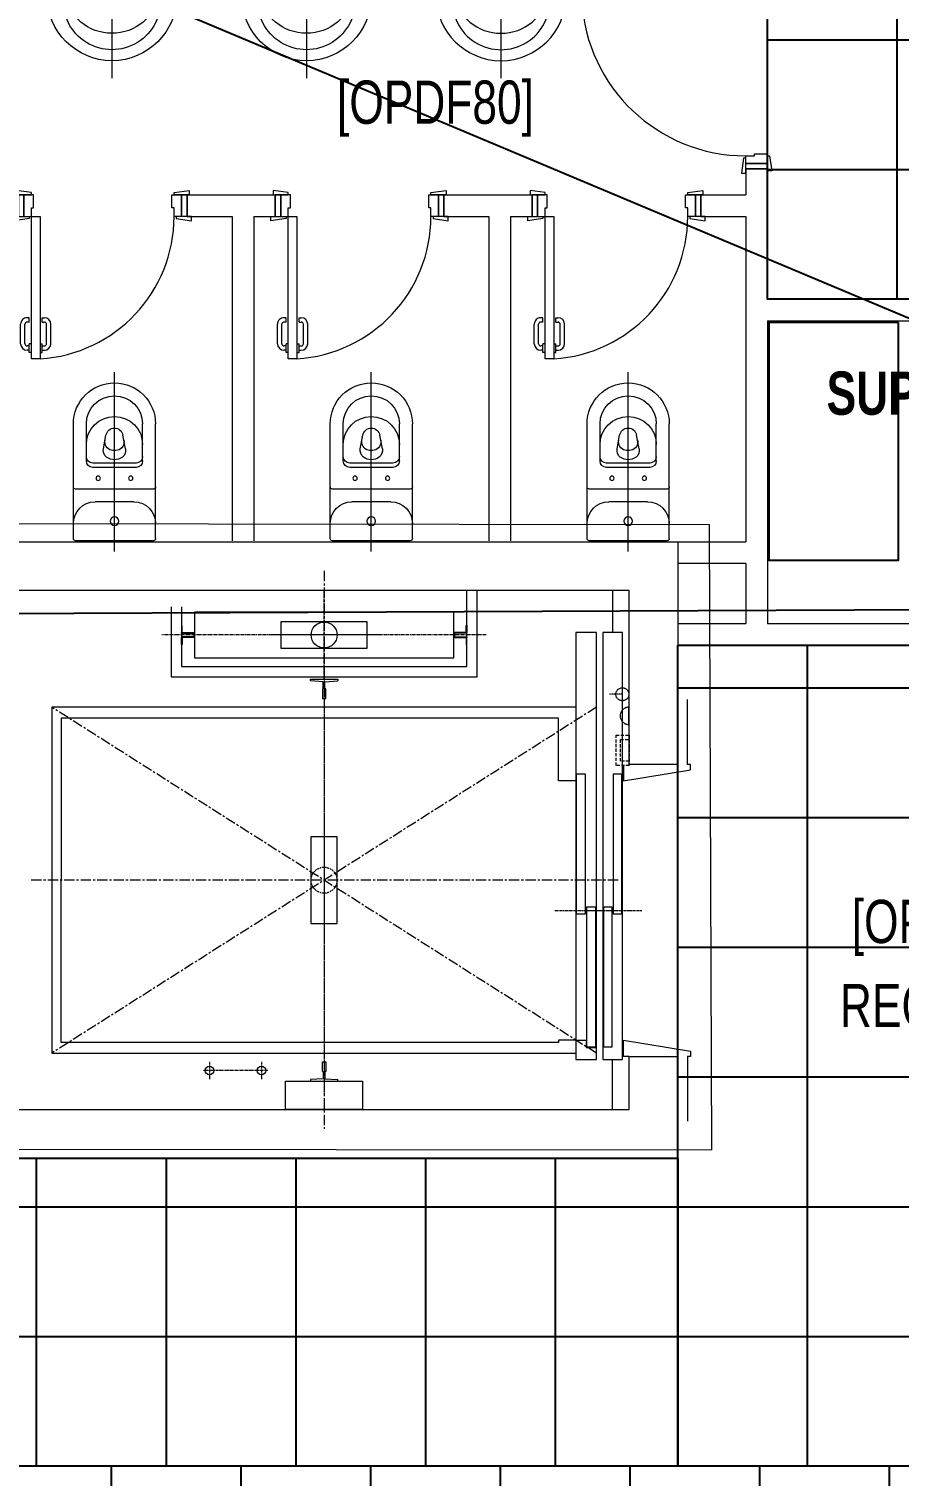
# Model space of a CAD drawing. Extents: x -560814 to 57327, y -29287 to 19916.
# Drawn here: x -1366 to 2660, y -2756 to 3937 of the extents above; entities that cross this region are included whole.
import ezdxf
from ezdxf import colors
from ezdxf.entities.mleader import LeaderData, LeaderLine
from ezdxf.math import Vec2, Vec3

# ---------------------------------------------------------------- set-up
doc = ezdxf.new("R2010")
doc.units = 0
doc.header["$LTSCALE"] = 0.25
for name, pattern in [('01-First Floor$0$CENTERX2', [101.6, 63.5, -12.7, 12.7, -12.7]), ('01-First Floor$0$DASHED2', [9.525, 6.35, -3.175]), ('DASHDOT', [25.4, 12.7, -6.35, 0, -6.35])]:
    doc.linetypes.add(name, pattern=pattern)
for name, color, linetype, lineweight in [('01-First Floor$0$72_EGR_BASE_TEXT', 252, 'Continuous', 5), ('01-First Floor$0$Axis', 251, '01-First Floor$0$CENTERX2', 5), ('01-First Floor$0$C-HYDR-CTCH', 251, 'Continuous', 5), ('01-First Floor$0$Cabin', 7, 'Continuous', 5), ('01-First Floor$0$LOADING', 253, 'Continuous', 5), ('01-First Floor$0$Notes', 1, 'Continuous', 5), ('01-First Floor$0$SANIT', 250, 'Continuous', 5), ('01-First Floor$0$Structure', 251, 'Continuous', 5), ('01-First Floor$0$Tech', 169, '01-First Floor$0$DASHED2', 5), ('01-First Floor$0$Walls', 251, 'Continuous', 5), ('01-First Floor$0$Wooden Joinery', 251, 'Continuous', 5), ('E-LITE-CLNG-CNDT', 6, 'DASHDOT', 35), ('E-POWR-TEXT', 6, 'Continuous', 25)]:
    doc.layers.add(name, color=color, linetype=linetype, lineweight=lineweight)
doc.layers.add('01-First Floor$0$FALSE CEILING', color=251, linetype='Continuous')
doc.styles.add('01-First Floor$0$X3G_ENTITY_9EC9', font='swisscl.ttf', dxfattribs={"height": 0.2})
doc.styles.add('01-First Floor$0$X3G_ENTITY_9F38', font='swisscl.ttf', dxfattribs={"height": 0.2})
doc.styles.add('DC_Elc_Romans', font='elc_romans.shx', dxfattribs={"width": 0.7})

# ---------------------------------------------------------------- blocks, each defined once
blk = doc.blocks.new('01-First Floor$0$A$C72370EFE')
at = {"layer": '01-First Floor$0$Wooden Joinery'}
for p, q in [((-0.01, -0.04), (-0.02, -0.04)), ((-0.01, -0.06), (-0.02, -0.06)), ((-0.01, -0.03), (-0.01, -0.07)), ((0, -0.03), (-0.01, -0.03)), ((0.04, -0.03), (0.05, -0.03)), ((0.05, -0.03), (0.05, -0.07)), ((0.05, -0.04), (0.06, -0.04)), ((0.05, -0.06), (0.06, -0.06)), ((-0.05, -0.07), (-0.05, -0.16)), ((-0.03, -0.07), (-0.03, -0.16)), ((0, -0.07), (-0.01, -0.07)), ((0.04, -0.07), (0.05, -0.07)), ((0.07, -0.07), (0.07, -0.16)), ((0.09, -0.07), (0.09, -0.16)), ((-0.01, -0.17), (-0.02, -0.17)), ((-0.01, -0.19), (-0.02, -0.19)), ((-0.01, -0.17), (-0.01, -0.19)), ((0.05, -0.17), (0.06, -0.17)), ((0.05, -0.17), (0.05, -0.19)), ((0.05, -0.19), (0.06, -0.19))]:
    blk.add_line(p, q, dxfattribs=at)
for centre, radius, start, end in [((-0.02, -0.07), 0.03, 90, 180), ((-0.02, -0.07), 0.01, 90, 180), ((0.06, -0.07), 0.03, 0, 90), ((0.06, -0.07), 0.01, 0, 90), ((-0.02, -0.16), 0.03, 180, 270), ((-0.02, -0.16), 0.01, 180, 270), ((0.06, -0.16), 0.01, 270, 0), ((0.06, -0.16), 0.03, 270, 0)]:
    blk.add_arc(centre, radius, start, end, dxfattribs=at)
blk = doc.blocks.new('01-First Floor$0$A$C268A7CF0')
at = {"layer": '01-First Floor$0$Wooden Joinery'}
for points in [[(80, 758.8), (80, 768.8), (10, 778.8), (10, 758.8)], [(740, 758.8), (740, 768.8), (810, 778.8), (810, 758.8)], [(70, 658.8), (70, 648.8), (0, 638.8), (0, 658.8)], [(120, 658.8), (120, 0), (80, 0), (80, 658.8)], [(750, 658.8), (750, 648.8), (820, 638.8), (820, 658.8)]]:
    blk.add_lwpolyline(points, close=True, dxfattribs=at)
for points in [[(45, 658.8), (45, 758.8), (20, 758.8), (20, 658.8), (45, 658.8)], [(45, 658.8), (80, 658.8), (80, 698.8), (90, 698.8), (90, 758.8), (45, 758.8), (45, 658.8)], [(775, 658.8), (740, 658.8), (740, 698.8), (730, 698.8), (730, 758.8), (775, 758.8), (775, 658.8)], [(775, 658.8), (775, 758.8), (800, 758.8), (800, 658.8), (775, 658.8)]]:
    blk.add_lwpolyline(points, dxfattribs=at)
blk.add_arc((80, 658.8), 660, 273.4748, 0, dxfattribs=at)
at = {"layer": '01-First Floor$0$Wooden Joinery', "xscale": 999.9999999998854, "yscale": 999.9999999998854, "zscale": 999.9999999998854, "rotation": 180}
blk.add_blockref('01-First Floor$0$A$C72370EFE', (120, 0), dxfattribs=at)
blk = doc.blocks.new('01-First Floor$0$A$C5FCA3E6B')
at = {"layer": '01-First Floor$0$Wooden Joinery'}
for points in [[(80, 858.9), (80, 868.9), (10, 878.9), (10, 858.9)], [(840, 858.9), (840, 868.9), (910, 878.9), (910, 858.9)], [(70, 758.9), (70, 748.9), (0, 738.9), (0, 758.9)], [(120, 758.9), (120, 0), (80, 0), (80, 758.9)], [(850, 758.9), (850, 748.9), (920, 738.9), (920, 758.9)]]:
    blk.add_lwpolyline(points, close=True, dxfattribs=at)
for points in [[(45, 758.9), (45, 858.9), (20, 858.9), (20, 758.9), (45, 758.9)], [(45, 758.9), (80, 758.9), (80, 798.9), (90, 798.9), (90, 858.9), (45, 858.9), (45, 758.9)], [(875, 758.9), (840, 758.9), (840, 798.9), (830, 798.9), (830, 858.9), (875, 858.9), (875, 758.9)], [(875, 758.9), (875, 858.9), (900, 858.9), (900, 758.9), (875, 758.9)]]:
    blk.add_lwpolyline(points, dxfattribs=at)
blk.add_arc((80, 758.9), 760, 273.01713, 0, dxfattribs=at)
at = {"layer": '01-First Floor$0$Wooden Joinery', "xscale": 999.9999999998854, "yscale": 999.9999999998854, "zscale": 999.9999999998854, "rotation": 180}
blk.add_blockref('01-First Floor$0$A$C72370EFE', (120, 0), dxfattribs=at)
blk = doc.blocks.new('01-First Floor$0$T127-1_B')
at = {"layer": '01-First Floor$0$Cabin'}
for p, q in [((44.5, 8), (44.5, 4)), ((44.5, 4), (78, 4)), ((78, 4), (82, 63.5)), ((44.5, -8), (44.5, -4)), ((44.5, -4), (78, -4)), ((78, -4), (82, -63.5))]:
    blk.add_line(p, q, dxfattribs=at)
at = {"layer": '01-First Floor$0$Cabin', "ltscale": 5}
for points in [[(44.5, 8), (0, 8), (0, -8), (44.5, -8)], [(82, 63.5), (89, 63.5), (89, -63.5), (82, -63.5)]]:
    blk.add_lwpolyline(points, dxfattribs=at)
blk = doc.blocks.new('01-First Floor$0$T127-1_B__1680')
at = {"layer": '01-First Floor$0$Axis'}
blk.add_line((-990, 0), (990, 0), dxfattribs=at)
at = {"layer": '01-First Floor$0$Notes', "xscale": -1}
blk.add_blockref('01-First Floor$0$T127-1_B', (-840, 0), dxfattribs=at)
at = {"layer": '01-First Floor$0$Notes'}
blk.add_blockref('01-First Floor$0$T127-1_B', (840, 0), dxfattribs=at)
blk = doc.blocks.new('01-First Floor$0$JIS5K')
at = {"layer": '01-First Floor$0$Cabin'}
for p, q in [((60.2, 8), (60.2, 11.2)), ((60.2, -8), (60.2, -11.2))]:
    blk.add_line(p, q, dxfattribs=at)
at = {"layer": '01-First Floor$0$Cabin', "ltscale": 5}
for points in [[(57, 11.2), (0, 11.2), (0, -11.2), (57, -11.2)], [(60.2, 8), (3.2, 8), (3.2, -8), (60.2, -8)], [(57, 11.2), (57, 43.5), (60.2, 43.5), (60.2, 11.2)], [(57, -11.2), (57, -43.5), (60.2, -43.5), (60.2, -11.2)]]:
    blk.add_lwpolyline(points, dxfattribs=at)
blk = doc.blocks.new('01-First Floor$0$JIS5K__1200')
at = {"layer": '01-First Floor$0$Axis'}
blk.add_line((-750, 0), (750, 0), dxfattribs=at)
at = {"layer": '01-First Floor$0$Notes', "xscale": -1}
blk.add_blockref('01-First Floor$0$JIS5K', (-600, 0), dxfattribs=at)
at = {"layer": '01-First Floor$0$Notes'}
blk.add_blockref('01-First Floor$0$JIS5K', (600, 0), dxfattribs=at)
blk = doc.blocks.new('01-First Floor$0$对重支撑1')
at = {"layer": '01-First Floor$0$Cabin'}
blk.add_lwpolyline([(1060, 178), (929, 178), (929, -178), (1060, -178)], close=True, dxfattribs=at).dxf.unprotected_set("ltscale", 0)
blk = doc.blocks.new('01-First Floor$0$井道平面图轿厢1轿厢地坎')
at = {"layer": '01-First Floor$0$Axis', "ltscale": 0.864}
blk.add_lwpolyline([(0, 96), (0, -192)], dxfattribs=at)
at = {"layer": '01-First Floor$0$Cabin', "ltscale": 5}
for points in [[(690, 0), (690, -96), (-1285, -96), (-1285, 0)], [(15, -3), (15, -46), (-630, -46), (-630, -3)], [(630, -50), (630, -93), (-15, -93), (-15, -50)]]:
    blk.add_lwpolyline(points, close=True, dxfattribs=at)
at = {"layer": '01-First Floor$0$Cabin'}
for points in [[(600, 0), (600, -48)], [(600, -48), (633, -48)], [(633, -48), (633, -96)]]:
    blk.add_lwpolyline(points, dxfattribs=at)
blk = doc.blocks.new('01-First Floor$0$层门地坎1')
at = {"layer": '01-First Floor$0$Axis', "ltscale": 0.81}
blk.add_lwpolyline([(0, 90), (0, -180)], dxfattribs=at)
at = {"layer": '01-First Floor$0$Cabin', "ltscale": 5}
for points in [[(690, 0), (690, -90), (-1285, -90), (-1285, 0)], [(15, -47), (15, -87), (-630, -87), (-630, -47)], [(630, -3), (630, -43), (-15, -43), (-15, -3)]]:
    blk.add_lwpolyline(points, close=True, dxfattribs=at)
blk = doc.blocks.new('01-First Floor$0$WC manta')
at = {"layer": '01-First Floor$0$SANIT'}
for p, q in [((-0.13, 0.18), (-0.13, -0.18)), ((-0.12, 0.19), (0.41, 0.19)), ((0.109, 0.18), (0.109, -0.18)), ((0.05, 0.09), (0.05, -0.09)), ((0.209, 0.1), (0.209, -0.1)), ((0.229, 0.1), (0.229, -0.1)), ((0.239, 0.13), (0.41, 0.13)), ((-0.18, 0), (0.65, 0)), ((0.2955, 0.051), (0.3581, 0.0393)), ((0.2955, -0.051), (0.3581, -0.0393)), ((0.239, -0.13), (0.41, -0.13)), ((-0.12, -0.19), (0.41, -0.19))]:
    blk.add_line(p, q, dxfattribs=at)
for centre, radius in [((0.159, 0.0752), 0.01), ((-0.04, 0), 0.02), ((0.159, -0.0753), 0.01)]:
    blk.add_circle(centre, radius, dxfattribs=at)
for centre, radius, start, end in [((-0.12, 0.18), 0.01, 90, 180), ((-0.05, 0.09), 0.1, 0, 90), ((0.119, 0.18), 0.01, 90, 180), ((0.41, 0), 0.19, 270, 90), ((0.239, 0.1), 0.03, 90, 180), ((0.259, 0.1), 0.03, 90, 180), ((0.3147, 0), 0.13, 270, 90), ((0.41, 0), 0.13, 270, 90), ((0.3029, 0), 0.0588, 141.52497, 218.47503), ((0.2882, 0.0117), 0.04, 79.42885, 141.52497), ((0.3454, 0), 0.0588, 166.41759, 193.58241), ((0.3271, 0.0044), 0.04, 79.42885, 166.41759), ((0.3507, 0), 0.04, 280.57115, 79.42885), ((0.2882, -0.0117), 0.04, 218.47503, 280.57115), ((0.3271, -0.0044), 0.04, 193.58241, 280.57115), ((-0.05, -0.09), 0.1, 270, 0), ((0.239, -0.1), 0.03, 180, 270), ((0.259, -0.1), 0.03, 180, 270), ((-0.12, -0.18), 0.01, 180, 270), ((0.119, -0.18), 0.01, 180, 270)]:
    blk.add_arc(centre, radius, start, end, dxfattribs=at)
blk = doc.blocks.new('01-First Floor$0$lav-manta 60')
at = {"layer": '01-First Floor$0$SANIT'}
for p, q in [((-0.2658, -0.0529), (-0.2358, 0)), ((-0.2358, 0), (0.2358, 0)), ((0, 0.04), (0, -0.56)), ((0.2658, -0.0529), (0.2358, 0)), ((-0.015, -0.1473), (-0.0199, -0.064)), ((0.0389, -0.1142), (0.0087, -0.0575)), ((0.0191, -0.077), (0.0199, -0.064)), ((-0.3, -0.0789), (-0.3, -0.18)), ((-0.2185, -0.0841), (-0.2383, -0.1537)), ((0.0274, -0.121), (-0.0078, -0.0673)), ((0.015, -0.1473), (0.0174, -0.1057)), ((0.2185, -0.0841), (0.2383, -0.1537)), ((0.3, -0.0789), (0.3, -0.18))]:
    blk.add_line(p, q, dxfattribs=at)
for centre, radius, start, end in [((-0.28, -0.0789), 0.02, 109.82288, 180), ((0, -0.8557), 0.8457, 70.17712, 109.82288), ((-0.1608, -0.1006), 0.06, 101.80862, 164.07939), ((0, -0.8696), 0.8457, 78.19138, 101.80862), ((0, -0.0617), 0.025, 320.74745, 220.36799), ((0, -0.0617), 0.02, 353.26708, 186.68201), ((0, -0.0617), 0.00966, 25.41267, 215.95772), ((0.1608, -0.1006), 0.06, 15.92061, 78.19138), ((0.28, -0.0789), 0.02, 0, 70.17712), ((-0.1645, -0.189), 0.06, 102.08826, 174.81422), ((0, -0.9572), 0.8457, 91.15716, 102.08826), ((0, -0.9572), 0.8457, 88.54856, 88.84398), ((0.0332, -0.1176), 0.00666, 210.68519, 30.68519), ((0, -0.9572), 0.8457, 77.91174, 87.42745), ((0.1645, -0.189), 0.06, 5.18578, 77.91174), ((0, -0.18), 0.3, 180, 0), ((0, -0.2039), 0.2252, 174.81422, 5.18578), ((0, -0.1282), 0.2252, 190.60973, 349.39027), ((0, -0.18), 0.035, 115.31059, 64.68941), ((0, -0.18), 0.0275, 117.14957, 62.85043), ((0, -0.1473), 0.015, 180, 0)]:
    blk.add_arc(centre, radius, start, end, dxfattribs=at)
blk = doc.blocks.new('01-First Floor')
at = {"layer": '01-First Floor$0$Axis'}
blk.add_line((0, 929), (0, 1339), dxfattribs=at)
at = {"layer": '01-First Floor$0$Axis', "ltscale": 3}
for points in [[(0, 1430), (0, -1150)], [(1260, 800), (-1260, -800)], [(1260, -800), (-1260, 800)], [(1360, 0), (-1360, 0)]]:
    blk.add_lwpolyline(points, dxfattribs=at)
at = {"layer": '01-First Floor$0$Axis', "ltscale": 1.5}
blk.add_lwpolyline([(0, 250), (0, -250)], dxfattribs=at)
at = {"layer": '01-First Floor$0$Axis', "ltscale": 0.24}
for points in [[(-530, -840), (-530, -920)], [(-290, -840), (-290, -920)]]:
    blk.add_lwpolyline(points, dxfattribs=at)
at = {"layer": '01-First Floor$0$Axis', "ltscale": 0.9}
blk.add_lwpolyline([(-260, -880), (-560, -880)], dxfattribs=at)
at = {"layer": '01-First Floor$0$C-HYDR-CTCH', "elevation": 0, "flags": 128}
blk.add_lwpolyline([(-1695, 1647.6), (-1683.7, -1243.9), (1794.1, -1247.6), (1782.8, 1643.9), (-1695, 1647.6)], dxfattribs=at)
at = {"layer": '01-First Floor$0$Cabin', "ltscale": 5}
for points in [[(-708.2, 1265), (-708.2, 940), (708.2, 940), (708.2, 1340)], [(-660.2, 1265), (-660.2, 988), (660.2, 988), (660.2, 1340)]]:
    blk.add_lwpolyline(points, dxfattribs=at)
at = {"layer": '01-First Floor$0$Cabin'}
for points in [[(1335, 1340), (1335, 1145)], [(1260, 1145), (1164, 1145)], [(1164, 1145), (1164, 800)], [(1260, 1145), (1164, 1145)], [(1164, 1145), (1164, 800)], [(1260, -830), (1260, 1145)], [(1260, -830), (1260, 1145)], [(250, 1134), (-250, 1134)], [(1386, 530), (1386, 460), (1696, 510), (1696, 535), (1681, 535), (1681, 835)], [(1164, 800), (-1260, 800)], [(-1260, 800), (-1260, -800)], [(1164, 800), (-1260, 800)], [(-1260, 800), (-1260, -800)], [(1084, 750), (-1216, 750)], [(-1216, 750), (-1216, 0)], [(1084, 460), (1084, 750)], [(1164, 460), (1084, 460)], [(-1216, -750), (-1216, 0)], [(-1260, -800), (1164, -800)], [(-1260, -800), (1164, -800)], [(1084, -750), (-1216, -750)], [(1164, -740), (1084, -740)], [(1084, -740), (1084, -750)], [(1164, -800), (1164, -830)], [(1164, -800), (1164, -830)], [(1411, -815), (1411, -815), (1386, -815), (1386, -740), (1696, -790), (1696, -815), (1681, -815), (1681, -1115)], [(1164, -830), (1260, -830)], [(1164, -830), (1260, -830)], [(1335, -1060), (1335, -830)]]:
    blk.add_lwpolyline(points, dxfattribs=at)
at = {"layer": '01-First Floor$0$Cabin', "ltscale": 5}
blk.add_lwpolyline([(-600, 1239), (-600, 1029), (600, 1029), (600, 1239)], close=True, dxfattribs=at)
at = {"layer": '01-First Floor$0$Cabin'}
blk.add_lwpolyline([(-200, 1195), (-200, 1073), (200, 1073), (200, 1195)], close=True, dxfattribs=at)
at = {"layer": '01-First Floor$0$Cabin', "ltscale": 50}
blk.add_lwpolyline([(-61, -200), (61, -200), (61, 200), (-61, 200)], close=True, dxfattribs=at)
at = {"layer": '01-First Floor$0$Cabin'}
for centre, radius in [((0, 1134), 60), ((-530, -880), 20), ((-290, -880), 20)]:
    blk.add_circle(centre, radius, dxfattribs=at)
at = {"layer": '01-First Floor$0$FALSE CEILING', "linetype": 'Continuous'}
for p, q in [((2651, 2686.9), (2651, 8608.6)), ((2051, 3886.9), (3250.4, 3886.9)), ((2051, 3286.9), (3250.4, 3286.9)), ((2236, -2710), (2236, 1086.9)), ((1636, 890), (8296.4, 890)), ((1636, 290), (8296.4, 290)), ((1636, -310), (8296.4, -310)), ((1636, -910), (8296.4, -910)), ((-1329.8, -2710), (-1329.8, -1285)), ((-729.8, -2710), (-729.8, -1285)), ((-129.8, -2710), (-129.8, -1285)), ((470.2, -2710), (470.2, -1285)), ((1070.2, -2710), (1070.2, -1285)), ((-3129.8, -1510), (1636, -1510)), ((1636, -1510), (8296.4, -1510)), ((-3129.8, -2110), (1636, -2110)), ((1636, -2110), (8296.4, -2110)), ((-984.1, -12827.2), (-984.1, -2710)), ((-384.1, -12827.2), (-384.1, -2710)), ((215.9, -12827.2), (215.9, -2710)), ((815.9, -12827.2), (815.9, -2710)), ((1415.9, -12827.2), (1415.9, -2710)), ((2015.9, -12827.2), (2015.9, -2710)), ((2615.9, -12827.2), (2615.9, -2710))]:
    blk.add_line(p, q, dxfattribs=at)
at = {"layer": '01-First Floor$0$FALSE CEILING'}
for points in [[(3250.4, 2686.9), (2051, 2686.9), (2051, 8608.6), (3250.4, 8608.6)], [(-3129.8, -1285), (1636, -1285), (1636, -2710), (-3129.8, -2710)], [(5386, -2710), (-1584, -2710), (-1584.1, -12827.2), (5385.9, -12827.2)]]:
    blk.add_lwpolyline(points, close=True, dxfattribs=at)
blk.add_lwpolyline([(1636, 1086.9), (4398.4, 1086.9), (4398.4, 2686.9), (8296.4, 2686.9), (8296.4, 260), (8296.4, -2710), (1636, -2710), (1636, 1086.9)], dxfattribs=at)
at = {"layer": '01-First Floor$0$FALSE CEILING', "elevation": -0.1}
blk.add_lwpolyline([(2657.7, 2579.5), (2057.7, 2579.5), (2057.7, 1479.5), (2657.7, 1479.5)], close=True, dxfattribs=at)
at = {"layer": '01-First Floor$0$LOADING', "elevation": -0.1}
blk.add_lwpolyline([(2657.7, 2579.5), (2057.7, 2579.5), (2057.7, 1479.5), (2657.7, 1479.5)], close=True, dxfattribs=at)
at = {"layer": '01-First Floor$0$Structure'}
for points in [[(1636, 535), (1411, 535), (1411, 1340), (-1589, 1340), (-1589, -1060), (1411, -1060), (1411, -815), (1636, -815), (1636, -1285), (-1814, -1285), (-1814, 1565)], [(-1514, 1565), (1636, 1565), (1636, 535)]]:
    blk.add_lwpolyline(points, dxfattribs=at)
at = {"layer": '01-First Floor$0$Tech', "ltscale": 0.36}
blk.add_lwpolyline([(1380, 860), (1320, 860)], dxfattribs=at)
at = {"layer": '01-First Floor$0$Tech', "ltscale": 0.48}
blk.add_lwpolyline([(1410, 720), (1410, 800)], dxfattribs=at)
at = {"layer": '01-First Floor$0$Tech', "ltscale": 9}
for points in [[(1351, 530), (1351, 670), (1411, 670), (1411, 530)], [(1371, 550), (1371, 650), (1411, 650), (1411, 550)]]:
    blk.add_lwpolyline(points, close=True, dxfattribs=at)
at = {"layer": '01-First Floor$0$Tech'}
blk.add_circle((1380, 860), 30, dxfattribs=at)
at = {"layer": '01-First Floor$0$Tech', "ltscale": 5}
blk.add_circle((0, 0), 60, dxfattribs=at)
at = {"layer": '01-First Floor$0$Tech'}
blk.add_arc((1410, 760), 40, 90, 270, dxfattribs=at)
at = {"layer": '01-First Floor$0$Walls'}
for p, q in [((1951, 3290), (1951, 3170)), ((1951, 3290), (2051, 3290)), ((2051, 3290), (2051, 2686.9)), ((-634, 3170), (-225.7, 3170)), ((-634, 3070), (-634, 3170)), ((-225.7, 3070), (-225.7, 3170)), ((554.3, 3070), (554.3, 3170)), ((554.3, 3170), (962.7, 3170)), ((962.7, 3070), (962.7, 3170)), ((1742.7, 3070), (1742.7, 3170)), ((1742.7, 3170), (1951, 3170)), ((-634, 3070), (-425.7, 3070)), ((-425.7, 3070), (-425.7, 1570)), ((-325.7, 3070), (-325.7, 1570)), ((-325.7, 3070), (-225.7, 3070)), ((554.3, 3070), (762.7, 3070)), ((762.7, 3070), (762.7, 1570)), ((862.7, 3070), (862.7, 1570)), ((862.7, 3070), (962.7, 3070)), ((1742.7, 3070), (1951, 3070)), ((1951, 3070), (1951, 1565)), ((2051, 2686.9), (3325.8, 2686.9)), ((2051, 2586.9), (2051, 1186.9)), ((2051, 2586.9), (3325.8, 2586.9)), ((1636, 1565), (1951, 1565)), ((1951, 1465), (1636, 1465)), ((1951, 1465), (1951, 1186.9)), ((1636, 1186.9), (1951, 1186.9)), ((2051, 1186.9), (4298.4, 1186.9)), ((4398.4, 1086.9), (1636, 1086.9))]:
    blk.add_line(p, q, dxfattribs=at)
at = {"layer": '01-First Floor$0$Notes', "xscale": -1}
for name, p, rotation in [('01-First Floor$0$JIS5K__1200', (0, 1134), 1.53523449952786e-06), ('01-First Floor$0$井道平面图轿厢1轿厢地坎', (1164, -140), 90), ('01-First Floor$0$层门地坎1', (1290, -140), 90)]:
    blk.add_blockref(name, p, dxfattribs=dict(at, rotation=rotation))
at = {"layer": '01-First Floor$0$Notes', "yscale": -1, "rotation": 270.0000000000001}
for name in ['01-First Floor$0$T127-1_B__1680', '01-First Floor$0$对重支撑1']:
    blk.add_blockref(name, (0, 0), dxfattribs=at)
at = {"layer": '01-First Floor$0$SANIT', "yscale": 1000.000000000223, "zscale": 1000.000000000223}
for p, xscale in [((-981.5, 4270), -1000.000000000223), ((-81.5, 4270), -1000.000000000223), ((818.5, 4270), 1000.000000000223)]:
    blk.add_blockref('01-First Floor$0$lav-manta 60', p, dxfattribs=dict(at, xscale=xscale))
at = {"layer": '01-First Floor$0$SANIT', "xscale": -999.9999999999995, "yscale": 999.9999999999995, "zscale": 999.9999999999995, "rotation": 270}
for p in [(-969.8, 1700), (218.5, 1700), (1406.8, 1700)]:
    blk.add_blockref('01-First Floor$0$WC manta', p, dxfattribs=at)
at = {"layer": '01-First Floor$0$Wooden Joinery', "rotation": 270}
blk.add_blockref('01-First Floor$0$A$C5FCA3E6B', (1192.1, 4190), dxfattribs=at)
at = {"layer": '01-First Floor$0$Wooden Joinery'}
for p in [(-1434, 2411.2), (-245.7, 2411.2), (942.7, 2411.2)]:
    blk.add_blockref('01-First Floor$0$A$C268A7CF0', p, dxfattribs=at)
at = {"layer": '01-First Floor$0$72_EGR_BASE_TEXT', "char_height": 200, "attachment_point": 2}
for s, insert, style in [('[OPDF80]', (515.3, 3698.3), '01-First Floor$0$X3G_ENTITY_9F38'), ('{\\fSwis721 LtCn BT|b1|i0|c0|p34;SUPPLIES STORE}', (3213.5, 2352.6, 0), '01-First Floor$0$X3G_ENTITY_9EC9'), ('[OPDF71]', (2896.9, -90.8), '01-First Floor$0$X3G_ENTITY_9F38'), ('RECEPTION AND CONTROL', (3758.8, -479.7), '01-First Floor$0$X3G_ENTITY_9EC9')]:
    blk.add_mtext(s, dxfattribs=dict(at, insert=insert, style=style))

msp = doc.modelspace()

# ---------------------------------------------------------------- block references
at = {"layer": 'E-LITE-CLNG-CNDT'}
msp.add_blockref('01-First Floor', (0, 0), dxfattribs=at)

# ---------------------------------------------------------------- leaders
at = {"layer": 'E-POWR-TEXT'}
ml = msp.add_multileader_mtext('Standard', dxfattribs=at)
ml.set_content('TELECOM CABINET 24U \\PTC-OPD.FF AT HIGH\\P(DATA RACK DIM: (600x550mm)\\PINCLUDING RACK MOUNTED SMALL UP (2KVA)', color=256, style='DC_Elc_Romans')
ml.set_leader_properties(color=45)
ml.build(insert=Vec2(0, 0))
ml.multileader.update_dxf_attribs({"dogleg_length": 2, "arrow_head_size": 200, "scale": 100})
ctx = ml.context
ctx.base_point, ctx.scale, ctx.char_height, ctx.arrow_head_size, ctx.landing_gap_size, ctx.plane_origin = Vec3(-7318.1, 4370), 100, 200, 200, 200, Vec3(3357, 5666.4)
ctx.text_align_type = 2
notes = []
notes.append((ctx, [(1, (1, 1, 0), (-1514, 4370), (-1, 0), 490.8, [(2, [(4398.4, 1886.9)], 0, [])])]))
ctx.mtext.insert, ctx.mtext.width, ctx.mtext.alignment, ctx.mtext.flow_direction = Vec3(-2204.8, 4503.3), 5586.09, 3, 5
ml = msp.add_multileader_mtext('Standard', dxfattribs=at)
ml.set_content('SLEEVES RESERVATION\\PFOR CONNECTION \\PBETWEEN TC-OPD.GF\\PAND TC-OPD.FF', color=256, style='DC_Elc_Romans')
ml.set_leader_properties(color=45)
ml.build(insert=Vec2(0, 0))
ml.multileader.update_dxf_attribs({"dogleg_length": 2, "arrow_head_size": 200, "scale": 100})
ctx = ml.context
ctx.base_point, ctx.scale, ctx.char_height, ctx.arrow_head_size, ctx.landing_gap_size, ctx.plane_origin = Vec3(-6507.5, 1223), 100, 200, 200, 200, Vec3(9932.9, 4494)
ctx.text_align_type = 2
notes.append((ctx, [(1, (1, 1, 0), (-3442.8, 1223), (-1, 0), 284.7, [(3, [(4378.6, 1601.6), (4378.6, 1493.4), (4378.6, 1385.3), (4372.7, 1257.9)], 0, [])])]))
ctx.mtext.insert, ctx.mtext.alignment, ctx.mtext.flow_direction = Vec3(-3927.5, 1323), 3, 5
for ctx, leaders in notes:
    for number, flags, end, landing, length, lines in leaders:
        leader = LeaderData()
        leader.index, (leader.has_last_leader_line, leader.has_dogleg_vector, leader.attachment_direction) = number, flags
        leader.last_leader_point, leader.dogleg_vector, leader.dogleg_length = Vec3(end), Vec3(landing), length
        for number, points, colour, breaks in lines:
            line = LeaderLine()
            line.index, line.vertices, line.color, line.breaks = number, Vec3.list(points), colors.encode_raw_color(colour), breaks
            leader.lines.append(line)
        ctx.leaders.append(leader)

doc.saveas('drawing.dxf')
